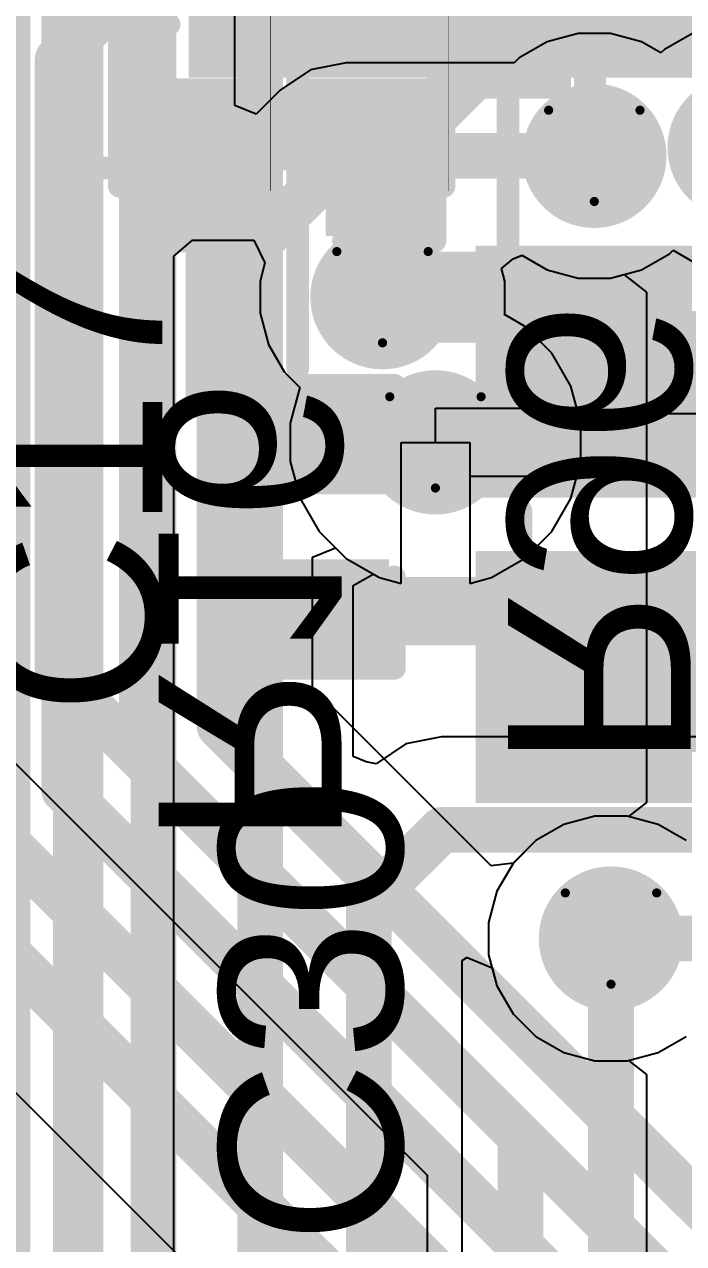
# Model space of a CAD drawing. Header units: inches. Extents: x -21 to 276, y -5 to 220.
# Drawn here: x 79.47 to 83.13, y 63.3 to 70.09 of the extents above; entities that cross this region are included whole.
import ezdxf

# ---------------------------------------------------------------- set-up
doc = ezdxf.new("R2010")
doc.units = ezdxf.units.IN
for name, color, linetype in [('Bottom Layer', 5, 'Continuous'), ('Bottom Overlay', 54, 'Continuous'), ('Bottom Paste', 16, 'Continuous'), ('Bottom Solder', 6, 'Continuous'), ('Drill Drawing', 1, 'Continuous'), ('Ground', 16, 'Continuous'), ('Power + Signal', 76, 'Continuous'), ('Top Layer', 1, 'Continuous'), ('Top Overlay', 2, 'Continuous'), ('Top Paste', 8, 'Continuous'), ('Top Solder', 216, 'Continuous'), ('Via Holes', 16, 'Continuous')]:
    doc.layers.add(name, color=color, linetype=linetype)
doc.styles.add('Arial', font='', dxfattribs={"height": 0.2})
doc.styles.get('Arial').set_extended_font_data('Arial')

# ---------------------------------------------------------------- blocks, each defined once
blk = doc.blocks.new('R___0201_B_27')
at = {"layer": 'Bottom Layer'}
for points in [[(-0.41, 0.185), (-0.14, 0.185), (-0.14, -0.185), (-0.41, -0.185)], [(0.14, 0.185), (0.41, 0.185), (0.41, -0.185), (0.14, -0.185)]]:
    blk.add_hatch(color=5, dxfattribs=at).paths.add_polyline_path(points)
at = {"layer": 'Bottom Paste'}
for points in [[(-0.41, 0.185), (-0.14, 0.185), (-0.14, -0.185), (-0.41, -0.185)], [(0.14, 0.185), (0.41, 0.185), (0.41, -0.185), (0.14, -0.185)]]:
    blk.add_hatch(color=16, dxfattribs=at).paths.add_polyline_path(points)
at = {"layer": 'Bottom Solder'}
for points in [[(-0.465, 0.24), (-0.085, 0.24), (-0.085, -0.24), (-0.465, -0.24)], [(0.085, 0.24), (0.465, 0.24), (0.465, -0.24), (0.085, -0.24)]]:
    blk.add_hatch(color=6, dxfattribs=at).paths.add_polyline_path(points)
at = {"layer": 'Bottom Overlay'}
for points in [[(0.4826, 0.254, 0.127, 0.127, 0), (-0.4826, 0.254, 0.127, 0.127, 0)], [(-0.4826, -0.254, 0.127, 0.127, 0), (-0.4826, 0.254, 0.127, 0.127, 0)], [(0.4826, -0.254, 0.127, 0.127, 0), (0.4826, 0.254, 0.127, 0.127, 0)], [(0.4826, -0.254, 0.127, 0.127, 0), (-0.4826, -0.254, 0.127, 0.127, 0)]]:
    blk.add_lwpolyline(points, format="xyseb", dxfattribs=at)
for points in [[(-0.5143, 0.254, 0.0635, 0.0635, 1), (-0.4508, 0.254, 0.0635, 0.0635, 1)], [(-0.5143, 0.254, 0.0635, 0.0635, 1), (-0.4508, 0.254, 0.0635, 0.0635, 1)], [(0.4508, 0.254, 0.0635, 0.0635, 1), (0.5143, 0.254, 0.0635, 0.0635, 1)], [(0.4508, 0.254, 0.0635, 0.0635, 1), (0.5143, 0.254, 0.0635, 0.0635, 1)], [(-0.5143, -0.254, 0.0635, 0.0635, 1), (-0.4508, -0.254, 0.0635, 0.0635, 1)], [(-0.5143, -0.254, 0.0635, 0.0635, 1), (-0.4508, -0.254, 0.0635, 0.0635, 1)], [(0.4508, -0.254, 0.0635, 0.0635, 1), (0.5143, -0.254, 0.0635, 0.0635, 1)], [(0.4508, -0.254, 0.0635, 0.0635, 1), (0.5143, -0.254, 0.0635, 0.0635, 1)]]:
    blk.add_lwpolyline(points, format="xyseb", close=True, dxfattribs=at)
blk = doc.blocks.new('56_QFN__7_7__48')
at = {"layer": 'Top Layer'}
for points in [[(0.09, 3.1), (0.09, 3.75), (0.31, 3.75), (0.31, 3.1)], [(0.49, 3.1), (0.49, 3.75), (0.71, 3.75), (0.71, 3.1)], [(0.89, 3.1), (0.89, 3.75), (1.11, 3.75), (1.11, 3.1)], [(1.29, 3.1), (1.29, 3.75), (1.51, 3.75), (1.51, 3.1)], [(1.69, 3.1), (1.69, 3.75), (1.91, 3.75), (1.91, 3.1)], [(2.09, 3.1), (2.09, 3.75), (2.31, 3.75), (2.31, 3.1)], [(2.49, 3.1), (2.49, 3.75), (2.71, 3.75), (2.71, 3.1)]]:
    blk.add_hatch(color=1, dxfattribs=at).paths.add_polyline_path(points)
at = {"layer": 'Top Paste'}
for points in [[(0.09, 3.1), (0.09, 3.75), (0.31, 3.75), (0.31, 3.1)], [(0.49, 3.1), (0.49, 3.75), (0.71, 3.75), (0.71, 3.1)], [(0.89, 3.1), (0.89, 3.75), (1.11, 3.75), (1.11, 3.1)], [(1.29, 3.1), (1.29, 3.75), (1.51, 3.75), (1.51, 3.1)], [(1.69, 3.1), (1.69, 3.75), (1.91, 3.75), (1.91, 3.1)], [(2.09, 3.1), (2.09, 3.75), (2.31, 3.75), (2.31, 3.1)], [(2.49, 3.1), (2.49, 3.75), (2.71, 3.75), (2.71, 3.1)]]:
    blk.add_hatch(color=8, dxfattribs=at).paths.add_polyline_path(points)
at = {"layer": 'Top Solder'}
for points in [[(-0.0116, 2.9984), (-0.0116, 3.8516), (0.4116, 3.8516), (0.4116, 2.9984)], [(0.3884, 2.9984), (0.3884, 3.8516), (0.8116, 3.8516), (0.8116, 2.9984)], [(0.7884, 2.9984), (0.7884, 3.8516), (1.2116, 3.8516), (1.2116, 2.9984)], [(1.1884, 2.9984), (1.1884, 3.8516), (1.6116, 3.8516), (1.6116, 2.9984)], [(1.5884, 2.9984), (1.5884, 3.8516), (2.0116, 3.8516), (2.0116, 2.9984)], [(1.9884, 2.9984), (1.9884, 3.8516), (2.4116, 3.8516), (2.4116, 2.9984)], [(2.3884, 2.9984), (2.3884, 3.8516), (2.8116, 3.8516), (2.8116, 2.9984)]]:
    blk.add_hatch(color=216, dxfattribs=at).paths.add_polyline_path(points)
at = {"layer": 'Top Overlay'}
for points in [[(3.556, 3.556, 0.127, 0.127, 0), (2.921, 3.556, 0.127, 0.127, 0)], [(3.556, 3.556, 0.127, 0.127, 0), (3.556, 2.9464, 0.127, 0.127, 0)]]:
    blk.add_lwpolyline(points, format="xyseb", dxfattribs=at)
for points in [[(2.8893, 3.556, 0.0635, 0.0635, 1), (2.9527, 3.556, 0.0635, 0.0635, 1)], [(3.5242, 3.556, 0.0635, 0.0635, 1), (3.5877, 3.556, 0.0635, 0.0635, 1)], [(3.5242, 3.556, 0.0635, 0.0635, 1), (3.5877, 3.556, 0.0635, 0.0635, 1)]]:
    blk.add_lwpolyline(points, format="xyseb", close=True, dxfattribs=at)
blk = doc.blocks.new('X322540MPB4SI__53')
at = {"layer": 'Top Layer'}
for points in [[(-1.8, 1.45), (-0.4, 1.45), (-0.4, 0.25), (-1.8, 0.25)], [(0.4, 1.45), (1.8, 1.45), (1.8, 0.25), (0.4, 0.25)], [(-1.8, -0.25), (-0.4, -0.25), (-0.4, -1.45), (-1.8, -1.45)], [(0.4, -0.25), (1.8, -0.25), (1.8, -1.45), (0.4, -1.45)]]:
    blk.add_hatch(color=1, dxfattribs=at).paths.add_polyline_path(points)
at = {"layer": 'Top Paste'}
for points in [[(-1.8, 1.45), (-0.4, 1.45), (-0.4, 0.25), (-1.8, 0.25)], [(0.4, 1.45), (1.8, 1.45), (1.8, 0.25), (0.4, 0.25)], [(-1.8, -0.25), (-0.4, -0.25), (-0.4, -1.45), (-1.8, -1.45)], [(0.4, -0.25), (1.8, -0.25), (1.8, -1.45), (0.4, -1.45)]]:
    blk.add_hatch(color=8, dxfattribs=at).paths.add_polyline_path(points)
at = {"layer": 'Top Solder'}
for points in [[(-1.9016, 1.5516), (-0.2984, 1.5516), (-0.2984, 0.1484), (-1.9016, 0.1484)], [(0.2984, 1.5516), (1.9016, 1.5516), (1.9016, 0.1484), (0.2984, 0.1484)], [(-1.9016, -0.1484), (-0.2984, -0.1484), (-0.2984, -1.5516), (-1.9016, -1.5516)], [(0.2984, -0.1484), (1.9016, -0.1484), (1.9016, -1.5516), (0.2984, -1.5516)]]:
    blk.add_hatch(color=216, dxfattribs=at).paths.add_polyline_path(points)
at = {"layer": 'Top Overlay'}
for points in [[(0.1778, 1.2954, 0.127, 0.127, 0), (-0.1778, 1.2954, 0.127, 0.127, 0)], [(-1.651, 0.0762, 0.127, 0.127, 0), (-1.651, -0.0762, 0.127, 0.127, 0)], [(1.651, 0.0762, 0.127, 0.127, 0), (1.651, -0.0762, 0.127, 0.127, 0)], [(-2.1336, -0.7112, 0.2, 0.2, 0), (-2.1336, -1.016, 0.2, 0.2, 0)], [(-1.9812, -0.8636, 0.2, 0.2, 0), (-2.1336, -0.7112, 0.2, 0.2, 0)], [(-1.9812, -0.8636, 0.2, 0.2, 0), (-2.1336, -1.016, 0.2, 0.2, 0)], [(0.1778, -1.2954, 0.127, 0.127, 0), (-0.1778, -1.2954, 0.127, 0.127, 0)]]:
    blk.add_lwpolyline(points, format="xyseb", dxfattribs=at)
for points in [[(-0.2095, 1.2954, 0.0635, 0.0635, 1), (-0.1461, 1.2954, 0.0635, 0.0635, 1)], [(0.1461, 1.2954, 0.0635, 0.0635, 1), (0.2095, 1.2954, 0.0635, 0.0635, 1)], [(-1.6827, 0.0762, 0.0635, 0.0635, 1), (-1.6193, 0.0762, 0.0635, 0.0635, 1)], [(1.6193, 0.0762, 0.0635, 0.0635, 1), (1.6827, 0.0762, 0.0635, 0.0635, 1)], [(-1.6827, -0.0762, 0.0635, 0.0635, 1), (-1.6193, -0.0762, 0.0635, 0.0635, 1)], [(1.6193, -0.0762, 0.0635, 0.0635, 1), (1.6827, -0.0762, 0.0635, 0.0635, 1)], [(-2.1836, -0.7112, 0.1, 0.1, 1), (-2.0836, -0.7112, 0.1, 0.1, 1)], [(-2.1836, -0.7112, 0.1, 0.1, 1), (-2.0836, -0.7112, 0.1, 0.1, 1)], [(-2.0312, -0.8636, 0.1, 0.1, 1), (-1.9312, -0.8636, 0.1, 0.1, 1)], [(-2.0312, -0.8636, 0.1, 0.1, 1), (-1.9312, -0.8636, 0.1, 0.1, 1)], [(-2.1836, -1.016, 0.1, 0.1, 1), (-2.0836, -1.016, 0.1, 0.1, 1)], [(-2.1836, -1.016, 0.1, 0.1, 1), (-2.0836, -1.016, 0.1, 0.1, 1)], [(-0.2095, -1.2954, 0.0635, 0.0635, 1), (-0.1461, -1.2954, 0.0635, 0.0635, 1)], [(0.1461, -1.2954, 0.0635, 0.0635, 1), (0.2095, -1.2954, 0.0635, 0.0635, 1)]]:
    blk.add_lwpolyline(points, format="xyseb", close=True, dxfattribs=at)
blk = doc.blocks.new('R___0402_B_112')
at = {"layer": 'Bottom Layer'}
for points in [[(-0.2413, 0.3175), (-0.2413, -0.3175), (-0.6985, -0.3175), (-0.6985, 0.3175)], [(0.6985, 0.3175), (0.6985, -0.3175), (0.2413, -0.3175), (0.2413, 0.3175)]]:
    blk.add_hatch(color=5, dxfattribs=at).paths.add_polyline_path(points)
at = {"layer": 'Bottom Paste'}
for points in [[(-0.2413, 0.3175), (-0.2413, -0.3175), (-0.6985, -0.3175), (-0.6985, 0.3175)], [(0.6985, 0.3175), (0.6985, -0.3175), (0.2413, -0.3175), (0.2413, 0.3175)]]:
    blk.add_hatch(color=16, dxfattribs=at).paths.add_polyline_path(points)
at = {"layer": 'Bottom Solder'}
for points in [[(-0.1863, 0.3725), (-0.1863, -0.3725), (-0.7535, -0.3725), (-0.7535, 0.3725)], [(0.7535, 0.3725), (0.7535, -0.3725), (0.1863, -0.3725), (0.1863, 0.3725)]]:
    blk.add_hatch(color=6, dxfattribs=at).paths.add_polyline_path(points)
at = {"layer": 'Bottom Overlay'}
for points in [[(-0.7874, -0.4064, 0.127, 0.127, 0), (-0.7874, 0.4064, 0.127, 0.127, 0)], [(0.7874, 0.4064, 0.127, 0.127, 0), (-0.7874, 0.4064, 0.127, 0.127, 0)], [(0.8128, 0.4318, 0.00323, 0.00323, 0), (-0.8128, 0.4318, 0.00323, 0.00323, 0)], [(0.7874, -0.4064, 0.127, 0.127, 0), (0.7874, 0.4064, 0.127, 0.127, 0)], [(0.7874, -0.4064, 0.127, 0.127, 0), (-0.7874, -0.4064, 0.127, 0.127, 0)]]:
    blk.add_lwpolyline(points, format="xyseb", dxfattribs=at)
for points in [[(-0.8191, 0.4064, 0.0635, 0.0635, 1), (-0.7556, 0.4064, 0.0635, 0.0635, 1)], [(-0.8191, 0.4064, 0.0635, 0.0635, 1), (-0.7556, 0.4064, 0.0635, 0.0635, 1)], [(-0.8136, 0.4318, 0.00161, 0.00161, 1), (-0.812, 0.4318, 0.00161, 0.00161, 1)], [(0.7556, 0.4064, 0.0635, 0.0635, 1), (0.8191, 0.4064, 0.0635, 0.0635, 1)], [(0.7556, 0.4064, 0.0635, 0.0635, 1), (0.8191, 0.4064, 0.0635, 0.0635, 1)], [(0.812, 0.4318, 0.00161, 0.00161, 1), (0.8136, 0.4318, 0.00161, 0.00161, 1)], [(-0.8191, -0.4064, 0.0635, 0.0635, 1), (-0.7556, -0.4064, 0.0635, 0.0635, 1)], [(-0.8191, -0.4064, 0.0635, 0.0635, 1), (-0.7556, -0.4064, 0.0635, 0.0635, 1)], [(0.7556, -0.4064, 0.0635, 0.0635, 1), (0.8191, -0.4064, 0.0635, 0.0635, 1)], [(0.7556, -0.4064, 0.0635, 0.0635, 1), (0.8191, -0.4064, 0.0635, 0.0635, 1)]]:
    blk.add_lwpolyline(points, format="xyseb", close=True, dxfattribs=at)
blk = doc.blocks.new('R___0402_B_113')
at = {"layer": 'Bottom Layer'}
for points in [[(-0.2413, 0.3175), (-0.2413, -0.3175), (-0.6985, -0.3175), (-0.6985, 0.3175)], [(0.6985, 0.3175), (0.6985, -0.3175), (0.2413, -0.3175), (0.2413, 0.3175)]]:
    blk.add_hatch(color=5, dxfattribs=at).paths.add_polyline_path(points)
at = {"layer": 'Bottom Paste'}
for points in [[(-0.2413, 0.3175), (-0.2413, -0.3175), (-0.6985, -0.3175), (-0.6985, 0.3175)], [(0.6985, 0.3175), (0.6985, -0.3175), (0.2413, -0.3175), (0.2413, 0.3175)]]:
    blk.add_hatch(color=16, dxfattribs=at).paths.add_polyline_path(points)
at = {"layer": 'Bottom Solder'}
for points in [[(-0.1863, 0.3725), (-0.1863, -0.3725), (-0.7535, -0.3725), (-0.7535, 0.3725)], [(0.7535, 0.3725), (0.7535, -0.3725), (0.1863, -0.3725), (0.1863, 0.3725)]]:
    blk.add_hatch(color=6, dxfattribs=at).paths.add_polyline_path(points)
at = {"layer": 'Bottom Overlay'}
for points in [[(-0.7874, -0.4064, 0.127, 0.127, 0), (-0.7874, 0.4064, 0.127, 0.127, 0)], [(0.7874, 0.4064, 0.127, 0.127, 0), (-0.7874, 0.4064, 0.127, 0.127, 0)], [(0.8128, 0.4318, 0.00323, 0.00323, 0), (-0.8128, 0.4318, 0.00323, 0.00323, 0)], [(0.7874, -0.4064, 0.127, 0.127, 0), (0.7874, 0.4064, 0.127, 0.127, 0)], [(0.7874, -0.4064, 0.127, 0.127, 0), (-0.7874, -0.4064, 0.127, 0.127, 0)]]:
    blk.add_lwpolyline(points, format="xyseb", dxfattribs=at)
for points in [[(-0.8191, 0.4064, 0.0635, 0.0635, 1), (-0.7556, 0.4064, 0.0635, 0.0635, 1)], [(-0.8191, 0.4064, 0.0635, 0.0635, 1), (-0.7556, 0.4064, 0.0635, 0.0635, 1)], [(-0.8136, 0.4318, 0.00161, 0.00161, 1), (-0.812, 0.4318, 0.00161, 0.00161, 1)], [(0.7556, 0.4064, 0.0635, 0.0635, 1), (0.8191, 0.4064, 0.0635, 0.0635, 1)], [(0.7556, 0.4064, 0.0635, 0.0635, 1), (0.8191, 0.4064, 0.0635, 0.0635, 1)], [(0.812, 0.4318, 0.00161, 0.00161, 1), (0.8136, 0.4318, 0.00161, 0.00161, 1)], [(-0.8191, -0.4064, 0.0635, 0.0635, 1), (-0.7556, -0.4064, 0.0635, 0.0635, 1)], [(-0.8191, -0.4064, 0.0635, 0.0635, 1), (-0.7556, -0.4064, 0.0635, 0.0635, 1)], [(0.7556, -0.4064, 0.0635, 0.0635, 1), (0.8191, -0.4064, 0.0635, 0.0635, 1)], [(0.7556, -0.4064, 0.0635, 0.0635, 1), (0.8191, -0.4064, 0.0635, 0.0635, 1)]]:
    blk.add_lwpolyline(points, format="xyseb", close=True, dxfattribs=at)
blk = doc.blocks.new('C___0402_167')
at = {"layer": 'Top Layer'}
for points in [[(-0.6985, -0.3175), (-0.6985, 0.3175), (-0.2413, 0.3175), (-0.2413, -0.3175)], [(0.2413, -0.3175), (0.2413, 0.3175), (0.6985, 0.3175), (0.6985, -0.3175)]]:
    blk.add_hatch(color=1, dxfattribs=at).paths.add_polyline_path(points)
at = {"layer": 'Top Paste'}
for points in [[(-0.6985, -0.3175), (-0.6985, 0.3175), (-0.2413, 0.3175), (-0.2413, -0.3175)], [(0.2413, -0.3175), (0.2413, 0.3175), (0.6985, 0.3175), (0.6985, -0.3175)]]:
    blk.add_hatch(color=8, dxfattribs=at).paths.add_polyline_path(points)
at = {"layer": 'Top Solder'}
for points in [[(-0.7585, -0.3775), (-0.7585, 0.3775), (-0.1813, 0.3775), (-0.1813, -0.3775)], [(0.1813, -0.3775), (0.1813, 0.3775), (0.7585, 0.3775), (0.7585, -0.3775)]]:
    blk.add_hatch(color=216, dxfattribs=at).paths.add_polyline_path(points)
at = {"layer": 'Top Overlay'}
for points in [[(-0.7874, -0.4064, 0.127, 0.127, 0), (-0.7874, 0.4064, 0.127, 0.127, 0)], [(-0.2794, 0.4064, 0.127, 0.127, 0), (-0.7874, 0.4064, 0.127, 0.127, 0)], [(0.7874, 0.4064, 0.127, 0.127, 0), (0.2794, 0.4064, 0.127, 0.127, 0)], [(0.7874, -0.4064, 0.127, 0.127, 0), (0.7874, 0.4064, 0.127, 0.127, 0)], [(-0.2794, -0.4064, 0.127, 0.127, 0), (-0.7874, -0.4064, 0.127, 0.127, 0)], [(0.7874, -0.4064, 0.127, 0.127, 0), (0.2794, -0.4064, 0.127, 0.127, 0)]]:
    blk.add_lwpolyline(points, format="xyseb", dxfattribs=at)
for points in [[(-0.8191, 0.4064, 0.0635, 0.0635, 1), (-0.7556, 0.4064, 0.0635, 0.0635, 1)], [(-0.8191, 0.4064, 0.0635, 0.0635, 1), (-0.7556, 0.4064, 0.0635, 0.0635, 1)], [(-0.3111, 0.4064, 0.0635, 0.0635, 1), (-0.2477, 0.4064, 0.0635, 0.0635, 1)], [(0.2477, 0.4064, 0.0635, 0.0635, 1), (0.3111, 0.4064, 0.0635, 0.0635, 1)], [(0.7556, 0.4064, 0.0635, 0.0635, 1), (0.8191, 0.4064, 0.0635, 0.0635, 1)], [(0.7556, 0.4064, 0.0635, 0.0635, 1), (0.8191, 0.4064, 0.0635, 0.0635, 1)], [(-0.8191, -0.4064, 0.0635, 0.0635, 1), (-0.7556, -0.4064, 0.0635, 0.0635, 1)], [(-0.8191, -0.4064, 0.0635, 0.0635, 1), (-0.7556, -0.4064, 0.0635, 0.0635, 1)], [(-0.3111, -0.4064, 0.0635, 0.0635, 1), (-0.2477, -0.4064, 0.0635, 0.0635, 1)], [(0.2477, -0.4064, 0.0635, 0.0635, 1), (0.3111, -0.4064, 0.0635, 0.0635, 1)], [(0.7556, -0.4064, 0.0635, 0.0635, 1), (0.8191, -0.4064, 0.0635, 0.0635, 1)], [(0.7556, -0.4064, 0.0635, 0.0635, 1), (0.8191, -0.4064, 0.0635, 0.0635, 1)]]:
    blk.add_lwpolyline(points, format="xyseb", close=True, dxfattribs=at)
blk = doc.blocks.new('C___0402_214')
at = {"layer": 'Top Layer'}
for points in [[(-0.6985, -0.3175), (-0.6985, 0.3175), (-0.2413, 0.3175), (-0.2413, -0.3175)], [(0.2413, -0.3175), (0.2413, 0.3175), (0.6985, 0.3175), (0.6985, -0.3175)]]:
    blk.add_hatch(color=1, dxfattribs=at).paths.add_polyline_path(points)
at = {"layer": 'Top Paste'}
for points in [[(-0.6985, -0.3175), (-0.6985, 0.3175), (-0.2413, 0.3175), (-0.2413, -0.3175)], [(0.2413, -0.3175), (0.2413, 0.3175), (0.6985, 0.3175), (0.6985, -0.3175)]]:
    blk.add_hatch(color=8, dxfattribs=at).paths.add_polyline_path(points)
at = {"layer": 'Top Solder'}
for points in [[(-0.7585, -0.3775), (-0.7585, 0.3775), (-0.1813, 0.3775), (-0.1813, -0.3775)], [(0.1813, -0.3775), (0.1813, 0.3775), (0.7585, 0.3775), (0.7585, -0.3775)]]:
    blk.add_hatch(color=216, dxfattribs=at).paths.add_polyline_path(points)
at = {"layer": 'Top Overlay'}
for points in [[(-0.7874, 0.4064, 0.127, 0.127, 0), (-0.2794, 0.4064, 0.127, 0.127, 0)], [(-0.7874, -0.4064, 0.127, 0.127, 0), (-0.7874, 0.4064, 0.127, 0.127, 0)], [(0.2794, 0.4064, 0.127, 0.127, 0), (0.7874, 0.4064, 0.127, 0.127, 0)], [(0.7874, -0.4064, 0.127, 0.127, 0), (0.7874, 0.4064, 0.127, 0.127, 0)], [(-0.7874, -0.4064, 0.127, 0.127, 0), (-0.2794, -0.4064, 0.127, 0.127, 0)], [(0.2794, -0.4064, 0.127, 0.127, 0), (0.7874, -0.4064, 0.127, 0.127, 0)]]:
    blk.add_lwpolyline(points, format="xyseb", dxfattribs=at)
for points in [[(-0.8191, 0.4064, 0.0635, 0.0635, 1), (-0.7556, 0.4064, 0.0635, 0.0635, 1)], [(-0.8191, 0.4064, 0.0635, 0.0635, 1), (-0.7556, 0.4064, 0.0635, 0.0635, 1)], [(-0.3111, 0.4064, 0.0635, 0.0635, 1), (-0.2477, 0.4064, 0.0635, 0.0635, 1)], [(0.2477, 0.4064, 0.0635, 0.0635, 1), (0.3111, 0.4064, 0.0635, 0.0635, 1)], [(0.7556, 0.4064, 0.0635, 0.0635, 1), (0.8191, 0.4064, 0.0635, 0.0635, 1)], [(0.7556, 0.4064, 0.0635, 0.0635, 1), (0.8191, 0.4064, 0.0635, 0.0635, 1)], [(-0.8191, -0.4064, 0.0635, 0.0635, 1), (-0.7556, -0.4064, 0.0635, 0.0635, 1)], [(-0.8191, -0.4064, 0.0635, 0.0635, 1), (-0.7556, -0.4064, 0.0635, 0.0635, 1)], [(-0.3111, -0.4064, 0.0635, 0.0635, 1), (-0.2477, -0.4064, 0.0635, 0.0635, 1)], [(0.2477, -0.4064, 0.0635, 0.0635, 1), (0.3111, -0.4064, 0.0635, 0.0635, 1)], [(0.7556, -0.4064, 0.0635, 0.0635, 1), (0.8191, -0.4064, 0.0635, 0.0635, 1)], [(0.7556, -0.4064, 0.0635, 0.0635, 1), (0.8191, -0.4064, 0.0635, 0.0635, 1)]]:
    blk.add_lwpolyline(points, format="xyseb", close=True, dxfattribs=at)

msp = doc.modelspace()

# ---------------------------------------------------------------- hatches: boundary and pattern name
at = {"layer": 'Bottom Layer'}
msp.add_hatch(color=5, dxfattribs=at).paths.add_polyline_path([(80.401, 69.2742), (81.7098, 69.2742), (81.7098, 69.7314), (80.401, 69.7314)])
h = msp.add_hatch(color=5, dxfattribs=at)
edge = h.paths.add_edge_path()
edge.add_arc((82.6349, 69.3546), 0.3, 0, 360)
h = msp.add_hatch(color=5, dxfattribs=at)
edge = h.paths.add_edge_path()
edge.add_arc((81.4573, 68.568), 0.3, 0, 360)
h = msp.add_hatch(color=5, dxfattribs=at)
edge = h.paths.add_edge_path()
edge.add_arc((81.7515, 67.76), 0.3, 0, 360)
h = msp.add_hatch(color=5, dxfattribs=at)
edge = h.paths.add_edge_path()
edge.add_arc((82.7278, 64.9986), 0.3, 0, 360)
at = {"layer": 'Bottom Solder'}
h = msp.add_hatch(color=6, dxfattribs=at)
edge = h.paths.add_edge_path()
edge.add_arc((82.6349, 69.3546), 0.4016, 0, 360)
h = msp.add_hatch(color=6, dxfattribs=at)
edge = h.paths.add_edge_path()
edge.add_arc((83.4434, 69.4015), 0.4016, 0, 360)
h = msp.add_hatch(color=6, dxfattribs=at)
edge = h.paths.add_edge_path()
edge.add_arc((81.4573, 68.568), 0.4016, 0, 360)
h = msp.add_hatch(color=6, dxfattribs=at)
edge = h.paths.add_edge_path()
edge.add_arc((81.7515, 67.76), 0.4016, 0, 360)
h = msp.add_hatch(color=6, dxfattribs=at)
edge = h.paths.add_edge_path()
edge.add_arc((82.7278, 64.9986), 0.4016, 0, 360)
at = {"layer": 'Ground'}
h = msp.add_hatch(color=16, dxfattribs=at)
edge = h.paths.add_edge_path()
edge.add_arc((82.6349, 69.3546), 0.3, 0, 360)
h = msp.add_hatch(color=16, dxfattribs=at)
edge = h.paths.add_edge_path()
edge.add_arc((81.4573, 68.568), 0.3, 0, 360)
h = msp.add_hatch(color=16, dxfattribs=at)
edge = h.paths.add_edge_path()
edge.add_arc((81.7515, 67.76), 0.3, 0, 360)
h = msp.add_hatch(color=16, dxfattribs=at)
edge = h.paths.add_edge_path()
edge.add_arc((82.7278, 64.9986), 0.3, 0, 360)
at = {"layer": 'Power + Signal'}
h = msp.add_hatch(color=76, dxfattribs=at)
edge = h.paths.add_edge_path()
edge.add_arc((82.6349, 69.3546), 0.3, 0, 360)
h = msp.add_hatch(color=76, dxfattribs=at)
edge = h.paths.add_edge_path()
edge.add_arc((81.4573, 68.568), 0.3, 0, 360)
h = msp.add_hatch(color=76, dxfattribs=at)
edge = h.paths.add_edge_path()
edge.add_arc((81.7515, 67.76), 0.3, 0, 360)
h = msp.add_hatch(color=76, dxfattribs=at)
edge = h.paths.add_edge_path()
edge.add_arc((82.7278, 64.9986), 0.3, 0, 360)
at = {"layer": 'Top Layer'}
h = msp.add_hatch(color=1, dxfattribs=at)
edge = h.paths.add_edge_path()
edge.add_arc((82.6349, 69.3546), 0.3, 0, 360)
h = msp.add_hatch(color=1, dxfattribs=at)
edge = h.paths.add_edge_path()
edge.add_arc((81.4573, 68.568), 0.3, 0, 360)
h = msp.add_hatch(color=1, dxfattribs=at)
edge = h.paths.add_edge_path()
edge.add_arc((81.7515, 67.76), 0.3, 0, 360)
h = msp.add_hatch(color=1, dxfattribs=at)
edge = h.paths.add_edge_path()
edge.add_arc((82.7278, 64.9986), 0.3, 0, 360)
at = {"layer": 'Top Solder'}
h = msp.add_hatch(color=216, dxfattribs=at)
edge = h.paths.add_edge_path()
edge.add_arc((82.6349, 69.3546), 0.4016, 0, 360)
h = msp.add_hatch(color=216, dxfattribs=at)
edge = h.paths.add_edge_path()
edge.add_arc((83.4434, 69.4015), 0.4016, 0, 360)
h = msp.add_hatch(color=216, dxfattribs=at)
edge = h.paths.add_edge_path()
edge.add_arc((81.4573, 68.568), 0.4016, 0, 360)
h = msp.add_hatch(color=216, dxfattribs=at)
edge = h.paths.add_edge_path()
edge.add_arc((81.7515, 67.76), 0.4016, 0, 360)
h = msp.add_hatch(color=216, dxfattribs=at)
edge = h.paths.add_edge_path()
edge.add_arc((82.7278, 64.9986), 0.4016, 0, 360)
at = {"layer": 'Via Holes'}
h = msp.add_hatch(color=7, dxfattribs=at)
edge = h.paths.add_edge_path()
edge.add_arc((82.6349, 69.3546), 0.15, 0, 360)
h = msp.add_hatch(color=7, dxfattribs=at)
edge = h.paths.add_edge_path()
edge.add_arc((81.4573, 68.568), 0.15, 0, 360)
h = msp.add_hatch(color=7, dxfattribs=at)
edge = h.paths.add_edge_path()
edge.add_arc((81.7515, 67.76), 0.15, 0, 360)
h = msp.add_hatch(color=7, dxfattribs=at)
edge = h.paths.add_edge_path()
edge.add_arc((82.7278, 64.9986), 0.15, 0, 360)

# ---------------------------------------------------------------- linework, layer by layer
at = {"layer": 'Bottom Layer'}
for p, q in [((80.2961, 68.7971), (80.401, 68.8858)), ((80.401, 68.8858), (80.7409, 68.8858)), ((80.7409, 68.8858), (80.8034, 68.7588)), ((82.2302, 68.8008), (82.2318, 68.801)), ((82.2318, 68.801), (82.3721, 68.72)), ((80.2961, 60.8249), (80.2961, 68.7971)), ((80.8034, 68.7588), (80.7763, 68.6577)), ((82.1197, 68.7272), (82.1836, 68.7815)), ((82.1836, 68.7815), (82.2302, 68.8008)), ((82.1383, 68.6577), (82.1197, 68.7272)), ((82.3721, 68.72), (82.5453, 68.6736)), ((82.5453, 68.6736), (82.7246, 68.6736)), ((82.7246, 68.6736), (82.7985, 68.6934)), ((82.7985, 68.6934), (82.9255, 68.596)), ((80.7763, 68.6577), (80.7763, 68.4784)), ((82.1383, 68.4784), (82.1383, 68.6577)), ((82.9255, 68.596), (82.9255, 65.755)), ((80.7763, 68.4784), (80.8227, 68.3052)), ((82.1363, 68.4709), (82.1383, 68.4784)), ((82.2476, 68.4066), (82.1363, 68.4709)), ((82.398, 68.2562), (82.2476, 68.4066)), ((80.8227, 68.3052), (80.9124, 68.1499)), ((82.5044, 68.0719), (82.398, 68.2562)), ((80.9124, 68.1499), (80.9968, 68.0655)), ((80.9968, 68.0655), (80.9435, 67.8664)), ((82.5369, 67.9505), (82.5044, 68.0719)), ((81.7515, 67.76), (81.7515, 67.9505)), ((81.7515, 67.9505), (82.5369, 67.9505)), ((80.9435, 67.8664), (80.9435, 67.6537)), ((81.561, 66.9746), (81.561, 67.76)), ((81.561, 67.76), (81.7515, 67.76)), ((80.9435, 67.6537), (80.9985, 67.4482)), ((82.5369, 67.5695), (81.942, 67.5695)), ((81.942, 67.5695), (81.942, 66.9746)), ((82.5044, 67.4482), (82.5369, 67.5695)), ((80.9985, 67.4482), (81.1049, 67.2639)), ((82.398, 67.2639), (82.5044, 67.4482)), ((81.1049, 67.2639), (81.2553, 67.1135)), ((82.2476, 67.1135), (82.398, 67.2639)), ((81.2553, 67.1135), (81.4396, 67.0071)), ((82.0633, 67.0071), (82.2476, 67.1135)), ((81.4396, 67.0071), (81.561, 66.9746)), ((81.942, 66.9746), (82.0633, 67.0071)), ((82.9255, 65.755), (82.8247, 65.6777)), ((82.4649, 65.6332), (82.3097, 65.5435)), ((82.6381, 65.6796), (82.4649, 65.6332)), ((82.8175, 65.6796), (82.6381, 65.6796)), ((82.8247, 65.6777), (82.8175, 65.6796)), ((82.3097, 65.5435), (82.1829, 65.4167)), ((82.1829, 65.4167), (82.0932, 65.2615)), ((82.0932, 65.2615), (82.0468, 65.0883)), ((82.0468, 65.0883), (82.0468, 64.9089)), ((82.0468, 64.9089), (82.0932, 64.7357)), ((82.0932, 64.7357), (82.1829, 64.5805)), ((82.1829, 64.5805), (82.3097, 64.4537)), ((82.3097, 64.4537), (82.4649, 64.364)), ((82.4649, 64.364), (82.6381, 64.3176)), ((82.6381, 64.3176), (82.8175, 64.3176)), ((82.8175, 64.3176), (82.8247, 64.3195)), ((82.8247, 64.3195), (82.9255, 64.2422)), ((82.9255, 64.2422), (82.9255, 49.9328))]:
    msp.add_line(p, q, dxfattribs=at)
for points in [[(79.3977, 50.2067, 0.2032, 0.2032, 0), (79.3977, 75.7747, 0.2032, 0.2032, 0)], [(79.8041, 50.0384, 0.2032, 0.2032, 0), (79.8041, 75.6063, 0.2032, 0.2032, 0)], [(81.7811, 69.6044, 0.254, 0.254, 0), (82.1124, 69.9358, 0.254, 0.254, 0)], [(82.1124, 69.9358, 0.254, 0.254, 0), (82.1807, 69.9358, 0.254, 0.254, 0)], [(82.1807, 69.9358, 0.254, 0.254, 0), (82.1838, 69.9389, 0.254, 0.254, 0)], [(81.4573, 68.568, 0.508, 0.508, 0), (81.4573, 69.4378, 0.508, 0.508, 0)], [(81.4573, 69.5028, 0.254, 0.254, 0), (81.5589, 69.6044, 0.254, 0.254, 0)], [(81.5589, 69.6044, 0.254, 0.254, 0), (81.7811, 69.6044, 0.254, 0.254, 0)], [(81.0554, 69.5028, 0.254, 0.254, 0), (81.3923, 69.5028, 0.254, 0.254, 0)], [(81.3923, 69.5028, 0.254, 0.254, 0), (81.4573, 69.5028, 0.254, 0.254, 0)], [(81.4573, 69.4378, 0.254, 0.254, 0), (81.4573, 69.4789, 0.254, 0.254, 0)]]:
    msp.add_lwpolyline(points, format="xyseb", dxfattribs=at)
for points in [[(82.0489, 69.9358, 0.127, 0.127, 1), (82.1759, 69.9358, 0.127, 0.127, 1)], [(82.0489, 69.9358, 0.127, 0.127, 1), (82.1759, 69.9358, 0.127, 0.127, 1)], [(82.1172, 69.9358, 0.127, 0.127, 1), (82.2442, 69.9358, 0.127, 0.127, 1)], [(82.1172, 69.9358, 0.127, 0.127, 1), (82.2442, 69.9358, 0.127, 0.127, 1)], [(82.1203, 69.9389, 0.127, 0.127, 1), (82.2473, 69.9389, 0.127, 0.127, 1)], [(81.3303, 69.4378, 0.254, 0.254, 1), (81.5843, 69.4378, 0.254, 0.254, 1)], [(81.4954, 69.6044, 0.127, 0.127, 1), (81.6224, 69.6044, 0.127, 0.127, 1)], [(81.4954, 69.6044, 0.127, 0.127, 1), (81.6224, 69.6044, 0.127, 0.127, 1)], [(81.7176, 69.6044, 0.127, 0.127, 1), (81.8446, 69.6044, 0.127, 0.127, 1)], [(81.7176, 69.6044, 0.127, 0.127, 1), (81.8446, 69.6044, 0.127, 0.127, 1)], [(80.9919, 69.5028, 0.127, 0.127, 1), (81.1189, 69.5028, 0.127, 0.127, 1)], [(81.3288, 69.5028, 0.127, 0.127, 1), (81.4558, 69.5028, 0.127, 0.127, 1)], [(81.3288, 69.5028, 0.127, 0.127, 1), (81.4558, 69.5028, 0.127, 0.127, 1)], [(81.3938, 69.5028, 0.127, 0.127, 1), (81.5208, 69.5028, 0.127, 0.127, 1)], [(81.3938, 69.5028, 0.127, 0.127, 1), (81.5208, 69.5028, 0.127, 0.127, 1)], [(81.3938, 69.4789, 0.127, 0.127, 1), (81.5208, 69.4789, 0.127, 0.127, 1)], [(81.3938, 69.4378, 0.127, 0.127, 1), (81.5208, 69.4378, 0.127, 0.127, 1)], [(81.3303, 68.568, 0.254, 0.254, 1), (81.5843, 68.568, 0.254, 0.254, 1)]]:
    msp.add_lwpolyline(points, format="xyseb", close=True, dxfattribs=at)
at = {"layer": 'Bottom Overlay'}
for points in [[(82.1551, 68.7413, 0.127, 0.127, 0), (82.1551, 69.7362, 0.127, 0.127, 0)], [(82.1551, 69.7362, 0.127, 0.127, 0), (82.1887, 69.7362, 0.127, 0.127, 0)], [(80.9859, 68.1736, 0.127, 0.127, 0), (80.9859, 69.1853, 0.127, 0.127, 0)]]:
    msp.add_lwpolyline(points, format="xyseb", dxfattribs=at)
for points in [[(82.1234, 69.7362, 0.0635, 0.0635, 1), (82.1869, 69.7362, 0.0635, 0.0635, 1)], [(82.1234, 69.7362, 0.0635, 0.0635, 1), (82.1869, 69.7362, 0.0635, 0.0635, 1)], [(82.157, 69.7362, 0.0635, 0.0635, 1), (82.2205, 69.7362, 0.0635, 0.0635, 1)], [(80.9542, 69.1853, 0.0635, 0.0635, 1), (81.0177, 69.1853, 0.0635, 0.0635, 1)], [(82.1234, 68.7413, 0.0635, 0.0635, 1), (82.1869, 68.7413, 0.0635, 0.0635, 1)], [(80.9542, 68.1736, 0.0635, 0.0635, 1), (81.0177, 68.1736, 0.0635, 0.0635, 1)]]:
    msp.add_lwpolyline(points, format="xyseb", close=True, dxfattribs=at)
at = {"layer": 'Drill Drawing'}
for points in [[(82.3809, 69.6086, 0.0508, 0.0508, 0), (82.8889, 69.6086, 0.0508, 0.0508, 0)], [(82.3809, 69.6086, 0.0508, 0.0508, 0), (82.6349, 69.1006, 0.0508, 0.0508, 0)], [(82.6349, 69.1006, 0.0508, 0.0508, 0), (82.8889, 69.6086, 0.0508, 0.0508, 0)], [(81.2033, 68.822, 0.0508, 0.0508, 0), (81.7113, 68.822, 0.0508, 0.0508, 0)], [(81.2033, 68.822, 0.0508, 0.0508, 0), (81.4573, 68.314, 0.0508, 0.0508, 0)], [(81.4573, 68.314, 0.0508, 0.0508, 0), (81.7113, 68.822, 0.0508, 0.0508, 0)], [(81.4975, 68.014, 0.0508, 0.0508, 0), (82.0055, 68.014, 0.0508, 0.0508, 0)], [(81.4975, 68.014, 0.0508, 0.0508, 0), (81.7515, 67.506, 0.0508, 0.0508, 0)], [(81.7515, 67.506, 0.0508, 0.0508, 0), (82.0055, 68.014, 0.0508, 0.0508, 0)], [(82.4738, 65.2526, 0.0508, 0.0508, 0), (82.9818, 65.2526, 0.0508, 0.0508, 0)], [(82.4738, 65.2526, 0.0508, 0.0508, 0), (82.7278, 64.7446, 0.0508, 0.0508, 0)], [(82.7278, 64.7446, 0.0508, 0.0508, 0), (82.9818, 65.2526, 0.0508, 0.0508, 0)]]:
    msp.add_lwpolyline(points, format="xyseb", dxfattribs=at)
for points in [[(82.3682, 69.6086, 0.0254, 0.0254, 1), (82.3936, 69.6086, 0.0254, 0.0254, 1)], [(82.3682, 69.6086, 0.0254, 0.0254, 1), (82.3936, 69.6086, 0.0254, 0.0254, 1)], [(82.8762, 69.6086, 0.0254, 0.0254, 1), (82.9016, 69.6086, 0.0254, 0.0254, 1)], [(82.8762, 69.6086, 0.0254, 0.0254, 1), (82.9016, 69.6086, 0.0254, 0.0254, 1)], [(82.6222, 69.1006, 0.0254, 0.0254, 1), (82.6476, 69.1006, 0.0254, 0.0254, 1)], [(82.6222, 69.1006, 0.0254, 0.0254, 1), (82.6476, 69.1006, 0.0254, 0.0254, 1)], [(81.1906, 68.822, 0.0254, 0.0254, 1), (81.216, 68.822, 0.0254, 0.0254, 1)], [(81.1906, 68.822, 0.0254, 0.0254, 1), (81.216, 68.822, 0.0254, 0.0254, 1)], [(81.6986, 68.822, 0.0254, 0.0254, 1), (81.724, 68.822, 0.0254, 0.0254, 1)], [(81.6986, 68.822, 0.0254, 0.0254, 1), (81.724, 68.822, 0.0254, 0.0254, 1)], [(81.4446, 68.314, 0.0254, 0.0254, 1), (81.47, 68.314, 0.0254, 0.0254, 1)], [(81.4446, 68.314, 0.0254, 0.0254, 1), (81.47, 68.314, 0.0254, 0.0254, 1)], [(81.4848, 68.014, 0.0254, 0.0254, 1), (81.5102, 68.014, 0.0254, 0.0254, 1)], [(81.4848, 68.014, 0.0254, 0.0254, 1), (81.5102, 68.014, 0.0254, 0.0254, 1)], [(81.9928, 68.014, 0.0254, 0.0254, 1), (82.0182, 68.014, 0.0254, 0.0254, 1)], [(81.9928, 68.014, 0.0254, 0.0254, 1), (82.0182, 68.014, 0.0254, 0.0254, 1)], [(81.7388, 67.506, 0.0254, 0.0254, 1), (81.7642, 67.506, 0.0254, 0.0254, 1)], [(81.7388, 67.506, 0.0254, 0.0254, 1), (81.7642, 67.506, 0.0254, 0.0254, 1)], [(82.4611, 65.2526, 0.0254, 0.0254, 1), (82.4865, 65.2526, 0.0254, 0.0254, 1)], [(82.4611, 65.2526, 0.0254, 0.0254, 1), (82.4865, 65.2526, 0.0254, 0.0254, 1)], [(82.9691, 65.2526, 0.0254, 0.0254, 1), (82.9945, 65.2526, 0.0254, 0.0254, 1)], [(82.9691, 65.2526, 0.0254, 0.0254, 1), (82.9945, 65.2526, 0.0254, 0.0254, 1)], [(82.7151, 64.7446, 0.0254, 0.0254, 1), (82.7405, 64.7446, 0.0254, 0.0254, 1)], [(82.7151, 64.7446, 0.0254, 0.0254, 1), (82.7405, 64.7446, 0.0254, 0.0254, 1)]]:
    msp.add_lwpolyline(points, format="xyseb", close=True, dxfattribs=at)
at = {"layer": 'Ground'}
for p, q in [((82.1836, 68.7815), (82.2313, 68.8013)), ((82.2313, 68.8013), (82.3721, 68.72)), ((82.8978, 68.72), (83.0531, 68.8097)), ((83.0531, 68.8097), (83.0726, 68.8292)), ((83.0726, 68.8292), (83.1806, 68.7669)), ((82.1197, 68.7272), (82.1836, 68.7815)), ((82.1383, 68.6577), (82.1197, 68.7272)), ((82.3721, 68.72), (82.5453, 68.6736)), ((82.5453, 68.6736), (82.7246, 68.6736)), ((82.7246, 68.6736), (82.8978, 68.72)), ((82.1383, 68.4784), (82.1383, 68.6577)), ((82.1363, 68.4709), (82.1383, 68.4784)), ((82.2476, 68.4066), (82.1363, 68.4709)), ((82.398, 68.2562), (82.2476, 68.4066)), ((82.5044, 68.0719), (82.398, 68.2562)), ((82.5369, 67.9505), (82.5044, 68.0719)), ((81.7515, 67.76), (81.7515, 67.9505)), ((81.7515, 67.9505), (82.5369, 67.9505)), ((81.561, 66.9746), (81.561, 67.76)), ((81.561, 67.76), (81.7515, 67.76)), ((82.5369, 67.5695), (81.942, 67.5695)), ((81.942, 67.5695), (81.942, 66.9746)), ((82.5044, 67.4482), (82.5369, 67.5695)), ((82.398, 67.2639), (82.5044, 67.4482)), ((82.2476, 67.1135), (82.398, 67.2639)), ((82.0633, 67.0071), (82.2476, 67.1135)), ((81.2948, 66.9637), (81.4047, 67.0272)), ((81.4047, 67.0272), (81.4396, 67.0071)), ((81.4396, 67.0071), (81.561, 66.9746)), ((81.942, 66.9746), (82.0633, 67.0071)), ((81.2948, 66.0113), (81.2948, 66.9637)), ((81.7853, 66.1214), (81.5871, 66.0819)), ((83.6068, 66.1214), (81.7853, 66.1214)), ((81.5871, 66.0819), (81.4218, 65.9715)), ((81.3663, 65.9817), (81.2948, 66.0113)), ((81.4218, 65.9715), (81.3663, 65.9817)), ((81.8996, 64.8763), (81.926, 64.894)), ((81.8996, 61.4559), (81.8996, 64.8763)), ((81.926, 64.894), (81.9271, 64.8941)), ((81.9271, 64.8941), (82.0666, 64.8352)), ((82.0666, 64.8352), (82.0932, 64.7357)), ((82.0932, 64.7357), (82.1829, 64.5805)), ((82.1829, 64.5805), (82.3097, 64.4537)), ((82.3097, 64.4537), (82.4649, 64.364)), ((82.9907, 64.364), (83.1459, 64.4537)), ((82.4649, 64.364), (82.6381, 64.3176)), ((82.8175, 64.3176), (82.9907, 64.364)), ((82.6381, 64.3176), (82.8175, 64.3176))]:
    msp.add_line(p, q, dxfattribs=at)
for points in [[(79.7524, 53.7529, 0.254, 0.254, 0), (79.7524, 76.112, 0.254, 0.254, 0)], [(80.1842, 53.574, 0.254, 0.254, 0), (80.1842, 75.7696, 0.254, 0.254, 0)], [(80.7768, 60.1968, 0.254, 0.254, 0), (80.7768, 70.8943, 0.254, 0.254, 0)], [(81.3816, 65.1997, 0.254, 0.254, 0), (81.7853, 65.6034, 0.254, 0.254, 0)], [(81.7853, 65.6034, 0.254, 0.254, 0), (83.8428, 65.6034, 0.254, 0.254, 0)], [(81.3816, 61.0108, 0.254, 0.254, 0), (81.3816, 65.1997, 0.254, 0.254, 0)], [(82.7278, 64.9986, 0.254, 0.254, 0), (84.1225, 64.9986, 0.254, 0.254, 0)]]:
    msp.add_lwpolyline(points, format="xyseb", dxfattribs=at)
for points in [[(81.7218, 65.6034, 0.127, 0.127, 1), (81.8488, 65.6034, 0.127, 0.127, 1)], [(81.7218, 65.6034, 0.127, 0.127, 1), (81.8488, 65.6034, 0.127, 0.127, 1)], [(81.3181, 65.1997, 0.127, 0.127, 1), (81.4451, 65.1997, 0.127, 0.127, 1)], [(81.3181, 65.1997, 0.127, 0.127, 1), (81.4451, 65.1997, 0.127, 0.127, 1)], [(82.6643, 64.9986, 0.127, 0.127, 1), (82.7913, 64.9986, 0.127, 0.127, 1)]]:
    msp.add_lwpolyline(points, format="xyseb", close=True, dxfattribs=at)
at = {"layer": 'Power + Signal'}
for p, q in [((80.6367, 69.6345), (80.6367, 70.325)), ((82.5453, 70.0356), (82.3721, 69.9892)), ((82.7246, 70.0356), (82.5453, 70.0356)), ((82.8978, 69.9892), (82.7246, 70.0356)), ((83.1806, 70.036), (83.0253, 69.9464)), ((82.3721, 69.9892), (82.2168, 69.8996)), ((83.0058, 69.9269), (82.8978, 69.9892)), ((82.2168, 69.8996), (82.1898, 69.8726)), ((83.0253, 69.9464), (83.0058, 69.9269)), ((81.0571, 69.8332), (80.889, 69.7209)), ((81.2553, 69.8726), (81.0571, 69.8332)), ((82.1898, 69.8726), (81.2553, 69.8726)), ((80.889, 69.7209), (80.754, 69.5859)), ((80.754, 69.5859), (80.6367, 69.6345)), ((82.5595, 67.8664), (82.601, 67.9206)), ((82.601, 67.9206), (85.4356, 67.9206)), ((82.5595, 67.6537), (82.5595, 67.8664)), ((81.561, 66.9746), (81.561, 67.76)), ((81.561, 67.76), (81.942, 67.76)), ((81.942, 67.76), (81.942, 66.9746)), ((82.5044, 67.4482), (82.5595, 67.6537)), ((82.398, 67.2639), (82.5044, 67.4482)), ((82.2476, 67.1135), (82.398, 67.2639)), ((81.0685, 67.1208), (81.1955, 67.1734)), ((81.1955, 67.1734), (81.2553, 67.1135)), ((81.0685, 66.3968), (81.0685, 67.1208)), ((81.2553, 67.1135), (81.4396, 67.0071)), ((82.0633, 67.0071), (82.2476, 67.1135)), ((81.4396, 67.0071), (81.561, 66.9746)), ((81.942, 66.9746), (82.0633, 67.0071)), ((82.0611, 65.4042), (81.0685, 66.3968)), ((82.4649, 65.6332), (82.3097, 65.5435)), ((82.6381, 65.6796), (82.4649, 65.6332)), ((82.8175, 65.6796), (82.6381, 65.6796)), ((82.9907, 65.6332), (82.8175, 65.6796)), ((83.1459, 65.5435), (82.9907, 65.6332)), ((82.3097, 65.5435), (82.1841, 65.418)), ((82.1841, 65.418), (82.0611, 65.4042)), ((78.4571, 65.1006), (81.748, 61.8097))]:
    msp.add_line(p, q, dxfattribs=at)
for points in [[(79.6869, 65.8245, 0.254, 0.254, 0), (79.6869, 75.883, 0.254, 0.254, 0)], [(80.1187, 66.0034, 0.254, 0.254, 0), (80.1187, 75.7041, 0.254, 0.254, 0)], [(80.5505, 68.6499, 0.254, 0.254, 0), (81.2553, 69.3546, 0.254, 0.254, 0)], [(81.2553, 69.3546, 0.254, 0.254, 0), (82.6349, 69.3546, 0.254, 0.254, 0)], [(81.4573, 68.568, 0.508, 0.508, 0), (85.4356, 68.568, 0.508, 0.508, 0)], [(80.5505, 66.1823, 0.254, 0.254, 0), (80.5505, 68.6499, 0.254, 0.254, 0)], [(80.5505, 66.1823, 0.254, 0.254, 0), (84.4273, 62.3055, 0.254, 0.254, 0)], [(80.1187, 66.0034, 0.254, 0.254, 0), (83.9216, 62.2005, 0.254, 0.254, 0)], [(79.6869, 65.8245, 0.254, 0.254, 0), (83.3882, 62.1233, 0.254, 0.254, 0)], [(79.2551, 65.6457, 0.254, 0.254, 0), (82.8548, 62.046, 0.254, 0.254, 0)], [(78.8233, 65.4668, 0.254, 0.254, 0), (82.296, 61.9941, 0.254, 0.254, 0)]]:
    msp.add_lwpolyline(points, format="xyseb", dxfattribs=at)
for points in [[(81.1918, 69.3546, 0.127, 0.127, 1), (81.3188, 69.3546, 0.127, 0.127, 1)], [(81.1918, 69.3546, 0.127, 0.127, 1), (81.3188, 69.3546, 0.127, 0.127, 1)], [(82.5714, 69.3546, 0.127, 0.127, 1), (82.6984, 69.3546, 0.127, 0.127, 1)], [(81.3303, 68.568, 0.254, 0.254, 1), (81.5843, 68.568, 0.254, 0.254, 1)], [(80.487, 68.6499, 0.127, 0.127, 1), (80.614, 68.6499, 0.127, 0.127, 1)], [(80.487, 68.6499, 0.127, 0.127, 1), (80.614, 68.6499, 0.127, 0.127, 1)], [(80.487, 66.1823, 0.127, 0.127, 1), (80.614, 66.1823, 0.127, 0.127, 1)], [(80.487, 66.1823, 0.127, 0.127, 1), (80.614, 66.1823, 0.127, 0.127, 1)], [(80.0552, 66.0034, 0.127, 0.127, 1), (80.1822, 66.0034, 0.127, 0.127, 1)], [(80.0552, 66.0034, 0.127, 0.127, 1), (80.1822, 66.0034, 0.127, 0.127, 1)], [(79.6234, 65.8245, 0.127, 0.127, 1), (79.7504, 65.8245, 0.127, 0.127, 1)], [(79.6234, 65.8245, 0.127, 0.127, 1), (79.7504, 65.8245, 0.127, 0.127, 1)]]:
    msp.add_lwpolyline(points, format="xyseb", close=True, dxfattribs=at)
at = {"layer": 'Top Layer'}
for p, q in [((79.2846, 66.1037), (81.7064, 63.6818)), ((81.7064, 63.6818), (81.7064, 61.7457))]:
    msp.add_line(p, q, dxfattribs=at)
for points in [[(79.6508, 69.8918, 0.254, 0.254, 0), (79.9758, 70.2168, 0.254, 0.254, 0)], [(81.7907, 69.736, 0.1778, 0.1778, 0), (81.7907, 70.2168, 0.1778, 0.1778, 0)], [(82.6118, 69.3777, 0.1778, 0.1778, 0), (82.6118, 70.1957, 0.1778, 0.1778, 0)], [(79.6508, 66.47, 0.254, 0.254, 0), (79.6508, 69.8918, 0.254, 0.254, 0)], [(81.4304, 69.3757, 0.1778, 0.1778, 0), (81.7907, 69.736, 0.1778, 0.1778, 0)], [(80.4906, 68.0087, 0.254, 0.254, 0), (80.4906, 69.2868, 0.254, 0.254, 0)], [(81.4304, 69.2868, 0.1778, 0.1778, 0), (81.4304, 69.3757, 0.1778, 0.1778, 0)], [(82.6118, 69.3777, 0.1778, 0.1778, 0), (82.6349, 69.3546, 0.1778, 0.1778, 0)], [(81.4573, 68.568, 0.254, 0.254, 0), (81.4573, 69.2599, 0.254, 0.254, 0)], [(81.4304, 69.2868, 0.1778, 0.1778, 0), (81.4573, 69.2599, 0.1778, 0.1778, 0)], [(82.3836, 67.76, 0.381, 0.381, 0), (82.7773, 68.1537, 0.381, 0.381, 0)], [(80.4906, 68.0087, 0.254, 0.254, 0), (80.6394, 67.8599, 0.254, 0.254, 0)], [(80.6394, 67.8599, 0.254, 0.254, 0), (81.0166, 67.8599, 0.254, 0.254, 0)], [(81.0166, 67.8599, 0.254, 0.254, 0), (81.1165, 67.76, 0.254, 0.254, 0)], [(81.1165, 67.76, 0.381, 0.381, 0), (81.7515, 67.76, 0.381, 0.381, 0)], [(81.7515, 67.76, 0.381, 0.381, 0), (82.3836, 67.76, 0.381, 0.381, 0)], [(82.8773, 66.4538, 0.2032, 0.2032, 0), (83.8836, 67.4601, 0.2032, 0.2032, 0)], [(81.1165, 66.8202, 0.381, 0.381, 0), (82.4108, 66.8202, 0.381, 0.381, 0)], [(82.4108, 66.8202, 0.2032, 0.2032, -0.414214), (82.7773, 66.4538, 0.2032, 0.2032, 0)], [(79.6508, 66.47, 0.254, 0.254, 0), (82.2244, 63.8964, 0.254, 0.254, 0)], [(82.7773, 66.4538, 0.2032, 0.2032, 0), (82.8773, 66.4538, 0.2032, 0.2032, 0)], [(82.7278, 58.7811, 0.254, 0.254, 0), (82.7278, 64.9986, 0.254, 0.254, 0)], [(82.2244, 59.1454, 0.254, 0.254, 0), (82.2244, 63.8964, 0.254, 0.254, 0)]]:
    msp.add_lwpolyline(points, format="xyseb", dxfattribs=at)
for points in [[(79.5873, 69.8918, 0.127, 0.127, 1), (79.7143, 69.8918, 0.127, 0.127, 1)], [(79.5873, 69.8918, 0.127, 0.127, 1), (79.7143, 69.8918, 0.127, 0.127, 1)], [(81.7463, 69.736, 0.0889, 0.0889, 1), (81.8352, 69.736, 0.0889, 0.0889, 1)], [(81.7463, 69.736, 0.0889, 0.0889, 1), (81.8352, 69.736, 0.0889, 0.0889, 1)], [(80.4271, 69.2868, 0.127, 0.127, 1), (80.5541, 69.2868, 0.127, 0.127, 1)], [(81.386, 69.3757, 0.0889, 0.0889, 1), (81.4749, 69.3757, 0.0889, 0.0889, 1)], [(81.386, 69.3757, 0.0889, 0.0889, 1), (81.4749, 69.3757, 0.0889, 0.0889, 1)], [(82.5674, 69.3777, 0.0889, 0.0889, 1), (82.6563, 69.3777, 0.0889, 0.0889, 1)], [(82.5674, 69.3777, 0.0889, 0.0889, 1), (82.6563, 69.3777, 0.0889, 0.0889, 1)], [(82.5905, 69.3546, 0.0889, 0.0889, 1), (82.6794, 69.3546, 0.0889, 0.0889, 1)], [(81.3938, 69.2599, 0.127, 0.127, 1), (81.5208, 69.2599, 0.127, 0.127, 1)], [(81.386, 69.2868, 0.0889, 0.0889, 1), (81.4749, 69.2868, 0.0889, 0.0889, 1)], [(81.386, 69.2868, 0.0889, 0.0889, 1), (81.4749, 69.2868, 0.0889, 0.0889, 1)], [(81.4129, 69.2599, 0.0889, 0.0889, 1), (81.5018, 69.2599, 0.0889, 0.0889, 1)], [(81.3938, 68.568, 0.127, 0.127, 1), (81.5208, 68.568, 0.127, 0.127, 1)], [(82.682, 68.1537, 0.1905, 0.1905, 1), (82.8725, 68.1537, 0.1905, 0.1905, 1)], [(80.4271, 68.0087, 0.127, 0.127, 1), (80.5541, 68.0087, 0.127, 0.127, 1)], [(80.4271, 68.0087, 0.127, 0.127, 1), (80.5541, 68.0087, 0.127, 0.127, 1)], [(80.5759, 67.8599, 0.127, 0.127, 1), (80.7029, 67.8599, 0.127, 0.127, 1)], [(80.5759, 67.8599, 0.127, 0.127, 1), (80.7029, 67.8599, 0.127, 0.127, 1)], [(80.9531, 67.8599, 0.127, 0.127, 1), (81.0801, 67.8599, 0.127, 0.127, 1)], [(80.9531, 67.8599, 0.127, 0.127, 1), (81.0801, 67.8599, 0.127, 0.127, 1)], [(81.0212, 67.76, 0.1905, 0.1905, 1), (81.2117, 67.76, 0.1905, 0.1905, 1)], [(81.6562, 67.76, 0.1905, 0.1905, 1), (81.8467, 67.76, 0.1905, 0.1905, 1)], [(81.6562, 67.76, 0.1905, 0.1905, 1), (81.8467, 67.76, 0.1905, 0.1905, 1)], [(82.2883, 67.76, 0.1905, 0.1905, 1), (82.4788, 67.76, 0.1905, 0.1905, 1)], [(82.2883, 67.76, 0.1905, 0.1905, 1), (82.4788, 67.76, 0.1905, 0.1905, 1)], [(81.053, 67.76, 0.127, 0.127, 1), (81.18, 67.76, 0.127, 0.127, 1)], [(81.0212, 66.8202, 0.1905, 0.1905, 1), (81.2117, 66.8202, 0.1905, 0.1905, 1)], [(82.3155, 66.8202, 0.1905, 0.1905, 1), (82.506, 66.8202, 0.1905, 0.1905, 1)], [(82.36, 66.8202, 0.1016, 0.1016, 1), (82.4616, 66.8202, 0.1016, 0.1016, 1)], [(79.5873, 66.47, 0.127, 0.127, 1), (79.7143, 66.47, 0.127, 0.127, 1)], [(79.5873, 66.47, 0.127, 0.127, 1), (79.7143, 66.47, 0.127, 0.127, 1)], [(82.7265, 66.4538, 0.1016, 0.1016, 1), (82.8281, 66.4538, 0.1016, 0.1016, 1)], [(82.7265, 66.4538, 0.1016, 0.1016, 1), (82.8281, 66.4538, 0.1016, 0.1016, 1)], [(82.8265, 66.4538, 0.1016, 0.1016, 1), (82.9281, 66.4538, 0.1016, 0.1016, 1)], [(82.8265, 66.4538, 0.1016, 0.1016, 1), (82.9281, 66.4538, 0.1016, 0.1016, 1)], [(82.6643, 64.9986, 0.127, 0.127, 1), (82.7913, 64.9986, 0.127, 0.127, 1)], [(82.1609, 63.8964, 0.127, 0.127, 1), (82.2879, 63.8964, 0.127, 0.127, 1)], [(82.1609, 63.8964, 0.127, 0.127, 1), (82.2879, 63.8964, 0.127, 0.127, 1)]]:
    msp.add_lwpolyline(points, format="xyseb", close=True, dxfattribs=at)
at = {"layer": 'Top Overlay'}
for points in [[(79.6347, 68.8804, 0.127, 0.127, 0), (79.6347, 69.2868, 0.127, 0.127, 0)], [(79.6347, 69.2868, 0.127, 0.127, 0), (80.1731, 69.2868, 0.127, 0.127, 0)]]:
    msp.add_lwpolyline(points, format="xyseb", dxfattribs=at)
for points in [[(79.603, 69.2868, 0.0635, 0.0635, 1), (79.6665, 69.2868, 0.0635, 0.0635, 1)], [(79.603, 69.2868, 0.0635, 0.0635, 1), (79.6665, 69.2868, 0.0635, 0.0635, 1)], [(80.1414, 69.2868, 0.0635, 0.0635, 1), (80.2049, 69.2868, 0.0635, 0.0635, 1)], [(79.603, 68.8804, 0.0635, 0.0635, 1), (79.6665, 68.8804, 0.0635, 0.0635, 1)]]:
    msp.add_lwpolyline(points, format="xyseb", close=True, dxfattribs=at)

# ---------------------------------------------------------------- block references
for name, p, rotation in [('56_QFN__7_7__48', (83.1907, 73.6418), 180), ('R___0402_B_113', (80.401, 69.9727), 270), ('R___0402_B_112', (81.3923, 69.9727), 270), ('R___0201_B_27', (82.1887, 70.2188), 270), ('X322540MPB4SI__53', (83.8773, 67.3038), 180), ('C___0402_167', (81.1165, 67.2901), 270)]:
    msp.add_blockref(name, p, dxfattribs=dict(rotation=rotation))
msp.add_blockref('C___0402_214', (80.9605, 69.2868))

# ---------------------------------------------------------------- texts
at = {"layer": 'Bottom Overlay', "style": 'Arial', "text_generation_flag": 2}
for s, p in [('R96', (82.1551, 65.9363)), ('R16', (80.2134, 65.507))]:
    msp.add_text(s, height=1.016, rotation=270, dxfattribs=at).set_placement(p)
at = {"layer": 'Top Overlay', "style": 'Arial'}
for s, p in [('C17', (80.2336, 66.2404)), ('C30', (81.5665, 63.2928))]:
    msp.add_text(s, height=1.016, rotation=90, dxfattribs=at).set_placement(p)

doc.saveas('drawing.dxf')
